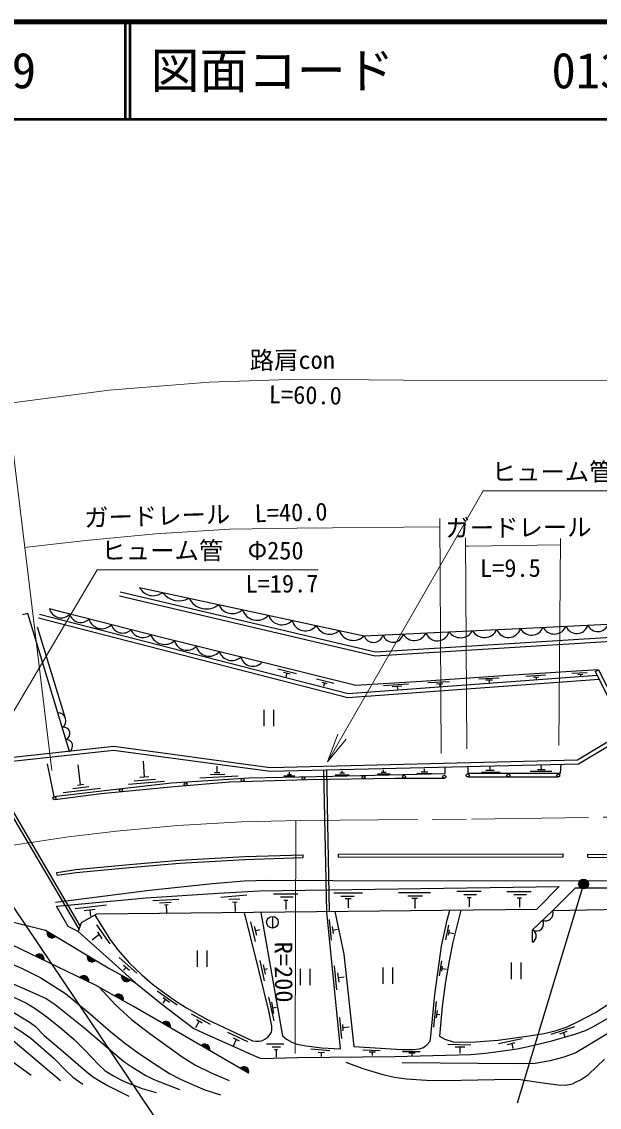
# Model space of a CAD drawing. Units: millimetres at full size, sheet at 1:1000; details may follow other scales. Extents: x 40000 to 680000, y 20000 to 380000.
# Drawn here: x 107148 to 166426, y 268664 to 380000 of the extents above; entities that cross this region are included whole.
import ezdxf
from ezdxf.enums import TextEntityAlignment as Align

# ---------------------------------------------------------------- set-up
doc = ezdxf.new("R2010")
doc.units = ezdxf.units.MM
doc.header["$LTSCALE"] = 1000
doc.linetypes.add('CHAIN', pattern=[18.5, 12, -1.5, 3.5, -1.5])
for name, color, linetype, lineweight in [('M-BGD', 7, 'Continuous', 25), ('M-BMK', 2, 'CHAIN', 13), ('M-STR-HTXT', 7, 'Continuous', 13), ('M-STR-STRC', 7, 'Continuous', 25), ('M-TTL', 2, 'Continuous', 140), ('M-TTL-LINE', 7, 'Continuous', 50)]:
    doc.layers.add(name, color=color, linetype=linetype, lineweight=lineweight)
doc.layers.add('M-TTL-TXT', color=7, linetype='Continuous')
doc.styles.add('ＭＳ ゴシック', font='')
doc.styles.get('ＭＳ ゴシック').set_extended_font_data('MS Gothic')

# ---------------------------------------------------------------- blocks, each defined once
blk = doc.blocks.new('open_arrow')
at = {"color": 0, "linetype": 'Continuous', "lineweight": -2}
blk.add_lwpolyline([(7.5, 1.25), (0, 0), (7.5, -1.25)], dxfattribs=at)

msp = doc.modelspace()

# ---------------------------------------------------------------- hatches: boundary and pattern name
at = {"layer": 'M-BGD'}
for points in [[(109777, 286714, 0.82183), (110628, 286207)], [(109441, 283735, 0.82183), (108548, 284165)], [(113898, 284254, 0.82183), (114749, 283746)], [(114008, 281537, 0.82183), (113116, 281967)], [(117428, 282205, 0.82183), (118294, 281724)], [(117567, 279606, 0.82183), (116701, 280088)], [(122405, 276810, 0.82183), (121549, 277308)], [(126415, 274481, 0.82183), (125558, 274978)], [(130434, 272148, 0.82183), (129577, 272645)]]:
    msp.add_hatch(color=256, dxfattribs=at).paths.add_polyline_path(points)
at = {"layer": 'M-STR-STRC'}
msp.add_hatch(color=256, dxfattribs=at).paths.add_polyline_path([(164306, 291561, 1), (165306, 291561, 1)])

# ---------------------------------------------------------------- linework, layer by layer
at = {"layer": 'M-BGD'}
for p, q in [((111658, 308544), (108786, 317889)), ((133427, 313625), (135366, 313139)), ((134033, 313288), (134714, 313122)), ((134374, 313205), (134262, 312785)), ((158903, 312892), (160941, 313024)), ((163595, 313187), (165197, 313241)), ((164207, 313061), (164723, 313073)), ((164465, 313067), (164501, 312900)), ((165996, 313348), (166353, 313528)), ((137396, 312609), (139178, 312149)), ((137949, 312257), (138474, 312120)), ((138211, 312188), (138122, 311818)), ((144280, 311908), (146849, 312091)), ((145184, 311810), (146176, 311873)), ((145680, 311841), (145705, 311544)), ((148823, 312225), (151036, 312348)), ((149702, 312089), (150357, 312144)), ((150029, 312117), (150046, 311854)), ((154046, 312590), (156147, 312722)), ((154777, 312492), (155456, 312518)), ((155116, 312505), (155126, 312222)), ((159657, 312768), (160212, 312801)), ((159935, 312784), (159956, 312544)), ((131993, 309443), (131993, 307767)), ((132993, 309443), (132993, 307767)), ((119745, 302563), (119653, 304155)), ((113029, 286915), (103103, 303787)), ((113158, 287288), (103430, 303823)), ((109760, 303886), (110461, 300555)), ((113197, 301751), (112956, 303769)), ((126476, 302801), (127996, 302839)), ((126930, 302990), (127473, 303003)), ((127201, 302997), (127195, 303665)), ((134642, 302809), (134642, 303039)), ((138454, 288725), (138161, 303224)), ((138754, 288728), (138461, 303231)), ((139794, 302955), (140265, 302955)), ((140030, 302955), (140030, 303184)), ((143673, 302860), (144955, 302860)), ((144048, 303022), (144542, 303022)), ((144295, 303022), (144295, 303272)), ((147686, 302909), (149275, 302909)), ((148135, 303084), (148826, 303084)), ((148481, 303084), (148481, 303375)), ((154336, 303043), (156260, 303043)), ((154796, 303231), (155653, 303231)), ((155225, 303231), (155214, 303643)), ((159336, 303137), (161543, 303137)), ((160084, 303318), (160872, 303318)), ((160478, 303318), (160467, 303772)), ((112874, 301702), (113521, 301801)), ((118108, 301790), (121801, 302122)), ((118684, 302139), (120867, 302323)), ((119287, 302523), (120203, 302602)), ((125446, 302465), (129371, 302669)), ((134045, 302673), (135196, 302673)), ((134435, 302809), (134848, 302809)), ((139307, 302749), (140744, 302749)), ((152942, 302551), (162240, 302551)), ((111390, 300934), (115240, 301398)), ((112395, 301352), (114030, 301565)), ((139172, 290643), (142120, 290643)), ((145802, 290683), (149103, 290683)), ((151792, 290814), (154306, 290814)), ((156932, 290793), (159446, 290793)), ((120592, 289858), (123286, 290015)), ((121301, 289636), (122491, 289707)), ((127572, 290229), (130248, 290451)), ((128410, 289996), (129531, 290057)), ((128784, 289714), (129248, 289734)), ((129016, 289724), (129046, 288755)), ((132978, 290562), (135492, 290562)), ((133695, 290239), (135008, 290239)), ((134059, 289916), (134473, 289916)), ((134266, 289916), (134266, 288957)), ((139909, 290330), (141282, 290330)), ((140333, 290078), (140949, 290078)), ((140641, 290078), (140641, 289109)), ((146770, 290356), (148278, 290356)), ((147197, 290100), (147780, 290100)), ((147488, 290100), (147488, 289062)), ((152509, 290491), (153821, 290491)), ((152872, 290168), (153286, 290168)), ((153079, 290168), (153079, 289210)), ((157649, 290471), (158961, 290471)), ((158012, 290148), (158426, 290148)), ((158219, 290148), (158219, 289189)), ((112621, 289068), (115866, 289412)), ((113560, 288847), (114692, 288968)), ((114126, 288907), (114197, 288281)), ((121796, 289428), (122183, 289450)), ((121989, 289439), (122025, 288655)), ((114840, 287371), (116209, 285432)), ((130620, 287701), (131094, 285654)), ((132878, 288242), (132878, 287042)), ((138945, 285802), (138729, 287926)), ((150685, 285824), (150984, 287359)), ((115102, 286397), (114397, 285818)), ((114928, 286671), (115387, 285947)), ((131009, 287236), (131230, 286305)), ((131119, 286771), (131577, 286881)), ((139154, 286472), (139038, 287221)), ((139096, 286846), (139550, 286918)), ((150933, 286318), (151044, 286856)), ((150988, 286587), (151482, 286476)), ((117148, 284029), (118961, 282422)), ((125159, 284740), (125159, 283063)), ((126159, 284740), (126159, 283063)), ((117606, 283249), (118195, 282712)), ((117880, 282999), (117611, 282712)), ((131586, 283723), (132021, 281633)), ((131923, 283276), (132144, 282301)), ((132033, 282788), (132371, 282896)), ((135730, 282865), (135730, 281189)), ((136730, 282865), (136730, 281189)), ((139492, 280724), (139238, 283159)), ((144216, 282997), (144216, 281320)), ((145216, 282997), (145216, 281320)), ((150037, 282144), (150266, 283669)), ((150266, 282636), (150333, 283139)), ((150299, 282887), (150752, 282820)), ((157365, 283497), (157365, 281820)), ((158365, 283497), (158365, 281820)), ((139718, 281484), (139582, 282444)), ((139650, 281964), (140252, 282055)), ((121061, 280591), (123100, 279186)), ((121921, 279740), (121636, 279326)), ((121661, 279934), (122310, 279449)), ((132489, 279949), (133008, 277530)), ((149445, 276870), (149719, 279519)), ((132778, 279450), (132994, 278292)), ((132886, 278871), (133293, 278935)), ((149729, 277844), (149817, 278600)), ((124556, 278238), (126486, 277190)), ((125372, 277491), (124992, 276828)), ((125075, 277672), (125669, 277310)), ((140009, 275703), (139804, 277860)), ((149773, 278222), (150069, 278195)), ((128254, 276366), (130319, 275395)), ((140152, 276521), (140090, 277154)), ((140121, 276838), (140765, 276909)), ((161476, 276169), (163917, 276935)), ((162383, 276193), (163125, 276469)), ((162754, 276331), (162885, 275864)), ((129156, 275633), (128837, 274926)), ((128862, 275778), (129450, 275488)), ((132273, 275161), (134040, 275161)), ((150867, 275150), (153246, 275078)), ((156081, 275222), (158518, 275702)), ((157002, 275114), (157776, 275293)), ((157455, 275218), (157546, 274691)), ((132847, 274859), (133695, 274859)), ((133082, 274600), (133412, 274600)), ((133247, 274600), (133247, 273811)), ((136830, 274658), (138777, 274492)), ((137570, 274327), (138222, 274278)), ((137896, 274302), (137871, 273880)), ((142152, 274540), (143937, 274486)), ((142804, 274362), (143451, 274350)), ((143127, 274356), (143107, 273959)), ((146224, 274397), (148027, 274397)), ((146893, 274242), (147532, 274242)), ((147212, 274242), (147203, 273985)), ((151620, 274872), (152612, 274856)), ((152116, 274864), (152104, 274214))]:
    msp.add_line(p, q, dxfattribs=at)
for points in [[(117261, 321520), (143464, 315382), (169279, 316972), (172462, 317822), (175840, 318897), (179605, 320421), (184759, 322794), (187520, 324185)], [(117170, 321130), (143430, 314979), (169344, 316576), (172574, 317438), (175976, 318521), (179763, 320053), (184933, 322433), (187700, 323827)], [(119236, 321981), (142281, 317011), (158936, 317794), (169385, 318331), (175761, 320486)], [(166353, 313528), (163529, 313353), (156038, 312884), (148181, 312341), (141423, 311926), (132473, 314131), (121764, 316763), (111424, 319408), (109997, 319802)], [(112037, 305159), (107790, 319301), (107216, 319162)], [(166398, 312552), (140627, 310650), (108863, 318822)], [(166202, 312939), (140663, 311054), (108963, 319210)], [(165996, 313348), (168696, 307997), (168843, 307487), (168853, 307076), (164177, 304263), (132654, 303489), (116589, 305653), (96186, 303439), (94653, 301882)], [(166353, 313528), (168928, 308426), (169842, 307699), (169556, 307008), (164293, 303866), (132632, 303088), (116584, 305250), (96371, 303056), (94938, 301602)], [(110461, 300555), (115649, 301169), (122538, 301935), (130485, 302465), (139065, 302620), (150621, 302886), (150605, 303530)], [(152918, 303586), (152918, 302921), (162443, 302921), (162523, 303822)], [(110532, 300216), (115315, 300831), (122796, 301568), (128513, 302042), (136520, 302274), (145437, 302416), (150550, 302414)], [(110605, 289713), (120268, 290937), (126719, 291599), (129965, 291897), (132383, 291964), (145861, 291897), (156849, 291915), (179986, 291840), (196264, 291864), (213318, 291934), (226097, 292145), (243896, 292495), (258361, 292728)], [(161631, 288816), (163989, 291181), (182806, 291181), (209119, 291088), (213120, 291220), (217871, 291254), (233485, 291135), (246179, 291476)], [(112948, 286682), (116729, 283299), (118826, 281429), (121531, 279245), (124824, 276743), (125755, 276317), (131272, 273828), (131723, 273682), (135462, 273767), (145436, 273870), (153242, 274078), (154763, 274213), (155817, 274335), (158005, 274667), (159120, 274888), (161563, 275493), (163916, 276154), (165006, 276541), (165769, 276927), (168704, 278586), (174958, 282144), (182732, 288908)], [(114638, 288354), (116255, 285806), (117016, 284808), (118182, 283489), (119477, 282235), (120568, 281278), (121959, 280267), (123049, 279527), (124046, 278859), (126197, 277654), (130845, 275486), (131165, 275432), (131502, 275432), (131845, 275524), (132115, 275650), (132412, 275854), (132656, 276177), (132768, 276355), (132821, 276579), (132828, 276968), (132499, 278567), (131529, 282592), (130026, 288632)], [(131700, 288651), (133900, 275996), (134324, 275661), (134865, 275340), (135392, 275134), (136343, 274967), (137951, 274775), (139854, 274659), (138454, 288725)], [(139281, 288734), (140191, 284383), (141240, 274885), (146162, 274585), (147331, 274585), (147985, 274671), (148380, 274809), (148742, 275084), (149068, 275445), (149120, 275943), (149551, 280243), (150239, 285176), (150826, 287864), (151084, 288864)], [(152228, 288877), (151401, 285603), (151019, 283686), (150654, 281578), (150316, 279007), (150033, 275956), (150560, 275667), (151412, 275392), (152065, 275341), (153711, 275367), (156056, 275555), (159229, 275981), (160778, 276228), (161992, 276543), (163112, 276921), (164310, 277489), (166033, 278391), (168508, 279982), (170400, 281274), (172769, 283155), (176269, 286212), (179316, 289163), (161631, 288816)], [(159578, 285599), (159578, 286866), (161631, 288816)], [(130434, 272148), (121524, 277321), (118692, 278980), (114655, 281226), (105198, 285777), (102886, 286910), (104212, 288150), (109588, 286827), (116030, 282981), (118826, 281429)], [(93938, 285054), (96849, 285067), (99143, 284954), (100457, 284843), (101889, 284618), (104028, 284093), (105610, 283582), (107111, 282936), (109120, 281927), (111642, 280320), (114178, 278251), (116286, 276392), (117683, 275289), (119106, 274237), (120477, 273323), (122328, 272138), (123457, 271552), (124423, 271104), (125953, 270464), (127557, 269956)], [(90163, 283862), (91248, 284010), (92362, 284062), (93772, 284032), (95702, 283883), (97496, 283655), (99157, 283404), (100970, 283093), (102284, 282776), (105480, 281655), (108602, 280308), (109643, 279819), (110579, 279216), (113475, 276894), (117646, 273352), (118544, 272758), (119174, 272361), (119874, 271930), (120562, 271592), (121506, 271207), (123326, 270496)], [(85207, 280720), (88517, 281395), (91395, 281852), (92440, 281884), (95108, 281895), (96257, 281817), (97596, 281643), (99033, 281306), (100525, 280947), (102169, 280359), (104975, 279149), (106445, 278311), (108013, 277375), (108514, 276972), (109452, 276032), (111423, 274356), (113699, 272397), (114419, 271816), (115204, 271337), (115954, 270892), (118152, 269811)], [(73535, 274717), (77113, 276432), (81687, 278304), (83595, 278989), (85628, 279638), (87298, 280057), (88682, 280245), (90462, 280467), (92444, 280604), (95413, 280595), (97002, 280476), (98745, 280100), (100842, 279449), (103200, 278544), (105553, 277381), (106946, 276527), (108084, 275756), (110478, 273661), (111597, 272491), (112409, 271757), (113417, 271031)], [(115135, 280959), (116729, 279208), (118423, 277667), (120289, 276238), (123628, 273842), (124977, 272970), (126604, 272185), (128450, 271395)], [(105769, 280242), (107638, 279358), (108543, 278795), (109718, 277953), (111285, 276664), (112516, 275601), (113638, 274519), (115060, 273026), (115727, 272407), (116559, 271888), (117307, 271494), (118000, 271188), (119508, 270607), (120933, 270188)], [(174047, 280298), (170313, 278091), (167192, 276165), (164012, 274246), (162799, 273789), (161398, 273427), (159850, 273158), (157866, 273110), (146184, 273224)], [(73998, 273086), (80853, 276317), (84316, 277574), (86045, 278170), (87657, 278605), (89973, 279056), (91323, 279201), (93662, 279317), (96102, 279186), (98390, 278998), (100017, 278606), (101672, 278040), (103168, 277198), (106276, 275514), (111117, 271417)], [(74454, 271474), (77167, 272615), (78520, 273244), (79747, 273920), (81950, 274848), (84609, 275886), (87461, 276851), (88140, 277079), (89426, 277457), (90955, 277773), (92631, 277962), (94056, 277987), (95782, 277937), (97603, 277734), (98989, 277431), (100603, 276927), (102090, 276209), (103426, 275340), (108107, 271947)], [(140423, 273288), (142162, 272648), (144224, 272033), (145405, 271767), (146644, 271592), (148678, 271434), (150525, 271417), (157387, 271560), (158341, 271506), (160385, 271212), (162206, 270967), (162915, 270938), (163350, 270995), (163680, 271071), (164040, 271259), (164484, 271477), (165328, 272019), (166964, 273587)]]:
    msp.add_lwpolyline(points, dxfattribs=at)
msp.add_lwpolyline([(162316, 291320), (159983, 288963), (114833, 288465), (113257, 287573), (112948, 286682), (111906, 287191), (110710, 289292), (119937, 290134), (127302, 290636), (131564, 290860)], close=True, dxfattribs=at)
for centre, radius in [((152915, 302699), 150), ((157087, 302699), 150), ((162213, 302699), 150), ((123970, 301815), 150), ((129814, 302228), 150), ((136067, 302410), 150), ((142235, 302513), 150), ((146391, 302563), 150), ((150523, 302562), 150), ((117337, 301180), 150), ((110505, 300363), 150), ((132878, 287642), 600)]:
    msp.add_circle(centre, radius, dxfattribs=at)
for centre, radius, start, end in [((120627, 322696), 1565, 207.1881, 308.47154), ((123290, 322678), 2076, 215.55609, 300.10354), ((126105, 321752), 1976, 206.11032, 309.54931), ((111195, 320102), 1235, 194.07807, 315.74739), ((128765, 320807), 1516, 202.42083, 313.2388), ((131302, 320175), 1570, 197.51278, 318.14686), ((113200, 319542), 1161, 195.05533, 316.23749), ((115375, 319148), 1397, 196.98174, 314.31108), ((133844, 319599), 1452, 198.97167, 316.68797), ((136267, 318924), 1404, 193.22439, 322.43525), ((117518, 318528), 1228, 198.04342, 313.2494), ((119573, 318172), 1327, 203.93004, 307.36277), ((138740, 318677), 1491, 204.09116, 311.56847), ((141180, 318097), 1546, 200.2681, 315.39153), ((147448, 317848), 1316, 209.49144, 335.88946), ((149805, 317729), 1228, 199.88395, 345.49694), ((152171, 318283), 1459, 216.24227, 329.13863), ((154638, 318251), 1410, 210.52071, 334.86018), ((157107, 318134), 1286, 201.99989, 343.38101), ((159470, 318361), 1277, 207.74198, 338.01362), ((161809, 318519), 1318, 208.86095, 337.02482), ((164108, 318404), 1157, 200.21414, 345.67164), ((166279, 318617), 1163, 205.42756, 340.45821), ((121826, 317698), 1560, 201.86676, 309.90151), ((124090, 316848), 1310, 195.31401, 317.07585), ((143242, 317373), 1027, 200.60851, 344.77239), ((145254, 317426), 1072, 197.5191, 347.86179), ((126390, 316314), 1387, 194.97541, 317.41446), ((128720, 315900), 1410, 201.85035, 310.53952), ((130869, 315178), 1282, 195.84868, 316.54119), ((110888, 308313), 804, 300.56751, 92.86221), ((111451, 306989), 650, 289.74203, 103.68769), ((111730, 305731), 649, 298.14398, 95.28574), ((160898, 288560), 777, 247.8152, 19.21832), ((159982, 287468), 725, 236.10792, 30.9256), ((110252, 286545), 505, 160.33189, 317.99008), ((159239, 286233), 718, 298.13917, 61.86083), ((108952, 283862), 505, 345.46854, 143.12674), ((114373, 284084), 505, 160.33189, 317.99008), ((113520, 281664), 505, 345.46854, 143.12674), ((117908, 282050), 505, 162.1255, 319.78369), ((117087, 279761), 505, 342.091, 139.74919), ((121927, 276974), 505, 340.96224, 138.62043), ((125937, 274645), 505, 341.02926, 138.68745), ((129956, 272312), 505, 341.02926, 138.68745)]:
    msp.add_arc(centre, radius, start, end, dxfattribs=at)
at = {"layer": 'M-BMK'}
msp.add_lwpolyline([(70250, 286304), (76977, 288542), (81591, 289997), (84832, 290913), (89455, 292129), (96158, 293658), (98913, 294231), (102116, 294837), (106495, 295567), (111962, 296403), (116878, 296972), (123171, 297565), (129672, 297955), (135779, 298064), (153321, 298222), (171611, 298467), (214661, 298534), (231393, 298662), (249245, 298662), (260203, 298611), (270402, 298408), (278073, 298180), (305127, 297464)], dxfattribs=at)
at = {"layer": 'M-STR-HTXT'}
for p, q in [((116138, 342195), (126391, 343049)), ((126391, 343049), (135601, 343334)), ((135601, 343334), (146329, 343239)), ((146329, 343239), (170217, 343148)), ((110257, 303217), (105538, 341863)), ((116138, 342195), (105661, 340852)), ((150180, 304961), (150055, 329053)), ((152828, 305427), (152707, 327063)), ((162284, 305756), (162458, 326990)), ((135269, 298055), (135230, 274181))]:
    msp.add_line(p, q, dxfattribs=at)
for points in [[(138519, 304077), (154496, 331876), (187638, 331876)], [(107497, 326069), (107969, 326141), (113746, 326810), (120865, 327480), (128504, 327939), (135376, 328062), (150060, 328194)], [(152712, 326218), (153008, 326220), (162453, 326347)], [(103323, 304250), (114891, 323798), (137582, 323798)]]:
    msp.add_lwpolyline(points, dxfattribs=at)
at = {"layer": 'M-STR-STRC'}
for p, q in [((136034, 294272), (136024, 294572)), ((139669, 294628), (162715, 294655)), ((139669, 294328), (139669, 294628)), ((139669, 294328), (162715, 294355)), ((162715, 294355), (162715, 294655)), ((165258, 294315), (165260, 294615)), ((165258, 294315), (172555, 294279)), ((165260, 294615), (172556, 294579)), ((110782, 292463), (110738, 292760)), ((104939, 291201), (122452, 265195)), ((164806, 291561), (158012, 269103))]:
    msp.add_line(p, q, dxfattribs=at)
for points in [[(110738, 292760), (112715, 293055), (118170, 293568), (123358, 294010), (130048, 294377), (136024, 294572)], [(110782, 292463), (112751, 292757), (118196, 293269), (123379, 293711), (130061, 294077), (136034, 294272)]]:
    msp.add_lwpolyline(points, dxfattribs=at)
msp.add_circle((164806, 291561), 500, dxfattribs=at)
at = {"layer": 'M-TTL'}
msp.add_line((680000, 380000), (40000, 380000), dxfattribs=at)
at = {"layer": 'M-TTL-LINE'}
for p, q in [((117750, 380000), (117750, 370000)), ((118250, 380000), (118250, 370000)), ((40000, 370000), (680000, 370000))]:
    msp.add_line(p, q, dxfattribs=at)

# ---------------------------------------------------------------- block references
at = {"layer": 'M-STR-HTXT', "xscale": 400, "yscale": 400, "rotation": 60.1}
msp.add_blockref('open_arrow', (138519, 304077), dxfattribs=at)

# ---------------------------------------------------------------- texts
at = {"layer": 'M-STR-HTXT', "style": 'ＭＳ ゴシック'}
for s, rotation, p in [('路肩con', 0.33, (130555, 343806)), ('L=60.0', 358.76, (132488, 340335)), ('ガードレール\u3000L=40.0', 1.521, (113593, 327646)), ('ガードレール', 0.327, (150638, 326619)), ('L=9.5', 0.245, (154192, 322494)), ('L=19.7', 0.365, (130124, 320881)), ('R=200', 270.63, (132543, 285628))]:
    msp.add_text(s, height=1833, rotation=rotation, dxfattribs=at).set_placement(p, align=Align.BOTTOM_LEFT)
for s, p in [('ヒューム管\u3000Φ250\u3000L=15.0', (155388, 332376)), ('ヒューム管\u3000Φ250', (115332, 324298))]:
    msp.add_text(s, height=1833, dxfattribs=at).set_placement(p, align=Align.BOTTOM_LEFT)
at = {"layer": 'M-TTL-TXT', "style": 'ＭＳ ゴシック'}
for s, p in [('489', (101142, 375000)), ('図面コード', (120380, 375000)), ('013-00', (161521, 375000))]:
    msp.add_text(s, height=3666, dxfattribs=at).set_placement(p, align=Align.MIDDLE_LEFT)

doc.saveas('drawing.dxf')
